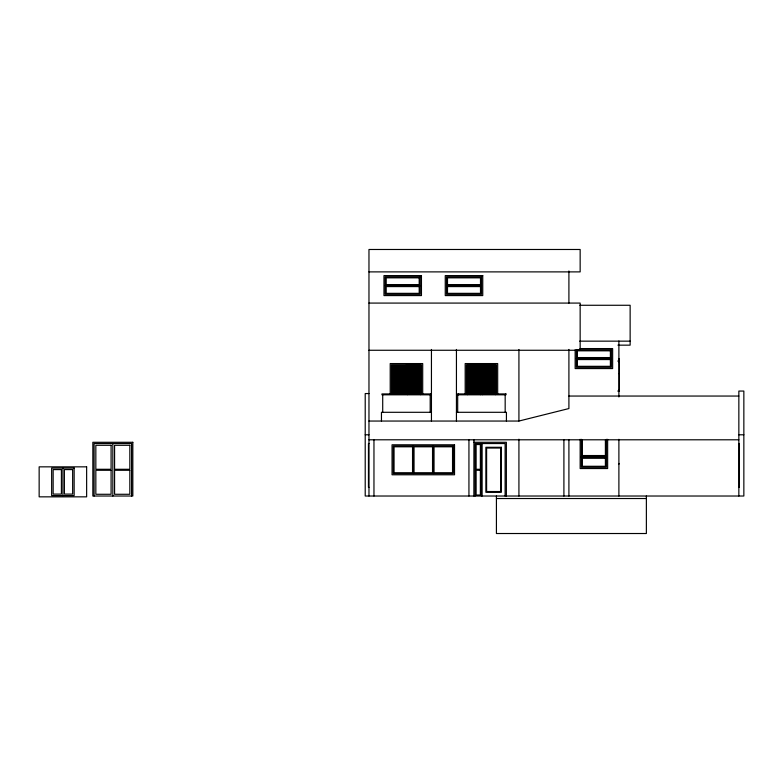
<?xml version="1.0" encoding="UTF-8"?>
<svg xmlns="http://www.w3.org/2000/svg" width="783" height="783" viewBox="0 0 783 783"><rect width="100%" height="100%" fill="white"/><g stroke="black" fill="none" stroke-linecap="round" stroke-linejoin="round"><path stroke-width="1.17" d="M368.969 421.048L518.923 421.048L568.908 408.55L568.908 349.433M368.969 271.887L580.154 271.887L580.154 249.483L368.969 249.483L368.969 496.021M385.207 285.589L420.197 285.589M446.506 285.589L481.496 285.589M368.969 303.08L580.154 303.08L580.154 350.265L368.969 350.265M579.88 305.272L630.139 305.272L630.139 345.156L617.934 345.156M579.714 341.153L630.139 341.153M579.988 348.572L612.639 348.572L612.639 368.568L575.153 368.568L575.153 349.747M576.405 358.565L611.386 358.565M618.893 358.565L619.392 358.565L619.392 391.06L617.767 391.06M618.893 359.818L619.392 359.818M617.767 361.071L619.392 361.071M618.893 362.314L619.392 362.314M407.454 365.113L420.451 365.113M467.431 365.113L480.429 365.113M482.426 365.113L495.424 365.113M407.454 365.994L420.451 365.994M467.431 365.994L480.429 365.994M392.459 366.513L405.457 366.513M482.426 366.689L495.424 366.689M407.454 366.865L420.451 366.865M467.431 366.865L480.429 366.865M392.459 367.217L405.457 367.217M482.426 367.57L495.424 367.57M407.454 367.658L420.451 367.658M467.431 367.658L480.429 367.658M392.459 368.088L405.457 368.088M482.426 368.362L495.424 368.362M407.454 368.45L420.451 368.45M467.431 368.45L480.429 368.45M392.459 368.969L405.457 368.969M482.426 369.145L495.424 369.145M407.454 369.233L420.451 369.233M467.431 369.233L480.429 369.233M392.459 369.762L405.457 369.762M407.454 370.026L420.451 370.026M467.431 370.026L480.429 370.026M482.426 369.938L495.424 369.938M392.459 370.545L405.457 370.545M407.454 370.721L420.451 370.721M467.431 370.721L480.429 370.721M482.426 370.721L495.424 370.721M392.459 371.338L405.457 371.338M407.454 371.426L420.451 371.426M467.431 371.426L480.429 371.426M482.426 371.426L495.424 371.426M392.459 372.121L405.457 372.121M482.426 372.121L495.424 372.121M407.454 372.307L420.451 372.307M467.431 372.307L480.429 372.307M392.459 372.825L405.457 372.825M482.426 373.002L495.424 373.002M407.454 373.178L420.451 373.178M467.431 373.178L480.429 373.178M618.893 373.56L619.392 373.56M392.459 373.706L405.457 373.706M482.426 373.882L495.424 373.882M407.454 373.971L420.451 373.971M467.431 373.971L480.429 373.971M392.459 374.577L405.457 374.577M407.454 374.754L420.451 374.754M467.431 374.754L480.429 374.754M482.426 374.666L495.424 374.666M392.459 375.37L405.457 375.37M407.454 375.546L420.451 375.546M467.431 375.546L480.429 375.546M482.426 375.458L495.424 375.458M392.459 376.065L405.457 376.065M407.454 376.339L420.451 376.339M467.431 376.339L480.429 376.339M482.426 376.251L495.424 376.251M392.459 376.858L405.457 376.858M407.454 377.034L420.451 377.034M467.431 377.034L480.429 377.034M482.426 377.034L495.424 377.034M392.459 377.651L405.457 377.651M407.454 377.739L420.451 377.739M467.431 377.739L480.429 377.739M482.426 377.739L495.424 377.739M392.459 378.434L405.457 378.434M407.454 378.434L420.451 378.434M467.431 378.434L480.429 378.434M482.426 378.434L495.424 378.434M392.459 379.138L405.457 379.138M407.454 379.315L420.451 379.315M467.431 379.315L480.429 379.315M482.426 379.315L495.424 379.315M392.459 380.009L405.457 380.009M407.454 380.186L420.451 380.186M467.431 380.186L480.429 380.186M482.426 380.186L495.424 380.186M392.459 380.89L405.457 380.89M407.454 380.978L420.451 380.978M467.431 380.978L480.429 380.978M482.426 380.978L495.424 380.978M392.459 381.683L405.457 381.683M407.454 381.771L420.451 381.771M467.431 381.771L480.429 381.771M482.426 381.771L495.424 381.771M392.459 382.466L405.457 382.466M407.454 382.554L420.451 382.554M467.431 382.554L480.429 382.554M482.426 382.554L495.424 382.554M392.459 383.259L405.457 383.259M407.454 383.347L420.451 383.347M467.431 383.347L480.429 383.347M482.426 383.347L495.424 383.347M392.459 384.042L405.457 384.042M407.454 384.042L420.451 384.042M467.431 384.042L480.429 384.042M482.426 384.042L495.424 384.042M392.459 384.747L405.457 384.747M407.454 384.747L420.451 384.747M467.431 384.747L480.429 384.747M482.426 384.747L495.424 384.747M392.459 385.451L405.457 385.451M407.454 385.627L420.451 385.627M467.431 385.627L480.429 385.627M482.426 385.627L495.424 385.627M392.459 386.322L405.457 386.322M407.454 386.499L420.451 386.499M467.431 386.499L480.429 386.499M482.426 386.499L495.424 386.499M392.459 387.203L405.457 387.203M407.454 387.291L420.451 387.291M467.431 387.291L480.429 387.291M482.426 387.291L495.424 387.291M392.459 387.986L405.457 387.986M407.454 388.074L420.451 388.074M467.431 388.074L480.429 388.074M482.426 388.074L495.424 388.074M392.459 388.779L405.457 388.779M407.454 388.867L420.451 388.867M467.431 388.867L480.429 388.867M482.426 388.867L495.424 388.867M392.459 389.572L405.457 389.572M407.454 389.66L420.451 389.66M467.431 389.66L480.429 389.66M482.426 389.66L495.424 389.66M618.893 389.807L619.392 389.807M392.459 390.355L405.457 390.355M407.454 390.355L420.451 390.355M467.431 390.355L480.429 390.355M482.426 390.355L495.424 390.355M392.459 391.06L405.457 391.06M407.454 391.06L420.451 391.06M467.431 391.06L480.429 391.06M482.426 391.06L495.424 391.06M392.459 391.754L405.457 391.754M407.454 391.931L420.451 391.931M467.431 391.931L480.429 391.931M482.426 391.931L495.424 391.931M392.459 392.459L405.457 392.459M407.454 392.812L420.451 392.812M467.431 392.812L480.429 392.812M482.426 392.812L495.424 392.812M392.459 393.34L405.457 393.34M368.969 393.555L365.211 393.555L365.211 496.021L743.85 496.021L743.85 391.06L738.849 391.06L738.849 496.021M407.454 393.604L420.451 393.604M467.431 393.604L480.429 393.604M482.426 393.604L495.424 393.604M568.908 396.051L738.849 396.051M431.443 412.298L381.458 412.298L381.458 421.048M456.44 412.298L506.425 412.298L506.425 421.048M365.211 434.79L368.969 434.79M738.849 434.79L743.85 434.79M368.969 439.792L738.849 439.792M473.872 442.287L506.366 442.287L506.366 496.021M368.969 443.54L368.46 443.54L368.46 487.28L368.969 487.28M738.849 443.54L739.348 443.54L739.348 487.28L738.849 487.28M581.397 456.538L606.394 456.538M581.397 457.292L606.394 457.292M618.893 463.536L619.392 463.536L618.893 464.035M496.422 498.526L646.376 498.526M646.376 496.021L646.376 533.517L496.422 533.517L496.422 496.021M618.893 341.006L618.893 396.952M618.893 439.302L618.893 496.021M607.637 439.312L607.637 468.537L580.154 468.537L580.154 439.312M606.394 439.322L606.394 467.285L581.397 467.285L581.397 439.322M605.396 440.017L605.396 455.54L582.395 455.54L582.395 440.017M568.908 270.977L568.908 303.08M568.908 439.792L568.908 496.021M563.907 439.792L563.907 496.021M518.923 349.492L518.923 421.048M518.923 439.185L518.923 496.021M505.172 394.808L505.172 412.298M505.113 496.021L505.113 443.54L475.124 443.54L475.124 496.021M497.675 394.094L497.675 363.566L465.18 363.566L465.18 394.094M496.422 394.113L496.422 364.819L466.433 364.819L466.433 394.113M495.424 394.661L495.424 365.818L482.426 365.818L482.426 394.661M482.122 443.54L482.122 496.021M481.428 364.819L481.428 394.113M481.369 443.54L481.369 496.021M480.429 394.661L480.429 365.818L467.431 365.818L467.431 394.661M473.93 439.792L473.872 496.021M468.939 439.792L468.939 496.021M458.437 393.927L458.437 394.808M457.683 394.808L457.683 412.298M456.44 349.453L456.44 421.048M433.293 446.036L433.293 473.529M431.443 349.453L431.443 421.048M430.2 394.808L430.2 412.298M422.703 394.094L422.703 363.566L390.208 363.566L390.208 394.094M421.45 394.113L421.45 364.819L391.461 364.819L391.461 394.113M420.451 394.661L420.451 365.818L407.454 365.818L407.454 394.661M413.297 446.036L413.297 473.529M406.455 364.819L406.455 394.113M382.711 394.808L382.711 412.298M373.961 439.792L373.961 496.021M131.583 496.021L131.583 443.54L94.097 443.54L94.097 496.021M112.84 443.54L112.84 496.021M62.894 468.097L62.894 495.59M421.45 275.596L383.964 275.596L383.964 295.582L421.45 295.582L421.45 275.596M482.749 275.596L445.253 275.596L445.253 295.582L482.749 295.582L482.749 275.596M420.197 276.839L385.207 276.839L385.207 294.339L420.197 294.339L420.197 276.839M481.496 276.839L446.506 276.839L446.506 294.339L481.496 294.339L481.496 276.839M419.199 277.838L386.205 277.838L386.205 284.591L419.199 284.591L419.199 277.838M480.498 277.838L447.504 277.838L447.504 284.591L480.498 284.591L480.498 277.838M419.199 286.588L386.205 286.588L386.205 293.341L419.199 293.341L419.199 286.588M480.498 286.588L447.504 286.588L447.504 293.341L480.498 293.341L480.498 286.588M611.386 349.815L576.405 349.815L576.405 367.315L611.386 367.315L611.386 349.815M610.388 350.823L577.404 350.823L577.404 357.567L610.388 357.567L610.388 350.823M610.388 359.563L577.404 359.563L577.404 366.317L610.388 366.317L610.388 359.563M405.457 365.818L392.459 365.818L392.459 394.211L405.457 394.211L405.457 365.818M430.944 393.927L381.957 393.927L381.957 394.808L430.944 394.808L430.944 393.927M505.926 393.927L456.939 393.927L456.939 394.808L505.926 394.808L505.926 393.927M132.826 442.287L92.844 442.287L92.844 496.021L132.826 496.021L132.826 442.287M480.37 444.538L476.123 444.538L476.123 469.281L480.37 469.281L480.37 444.538M454.531 444.793L392.048 444.793L392.048 474.782L454.531 474.782L454.531 444.793M111.088 445.292L95.839 445.292L95.839 469.281L111.088 469.281L111.088 445.292M129.831 445.292L114.582 445.292L114.582 469.281L129.831 469.281L129.831 445.292M453.279 446.036L393.301 446.036L393.301 473.529L453.279 473.529L453.279 446.036M412.543 446.79L394.055 446.79L394.055 472.785L412.543 472.785L412.543 446.79M432.539 446.79L414.041 446.79L414.041 472.785L432.539 472.785L432.539 446.79M452.535 446.79L434.036 446.79L434.036 472.785L452.535 472.785L452.535 446.79M501.365 447.289L485.871 447.289L485.871 492.272L501.365 492.272L501.365 447.289M500.611 448.042L486.615 448.042L486.615 491.528L500.611 491.528L500.611 448.042M605.396 458.29L582.395 458.29L582.395 466.286L605.396 466.286L605.396 458.29M86.639 466.844L39.15 466.844L39.15 496.843L86.639 496.843L86.639 466.844M74.14 468.097L51.649 468.097L51.649 495.59L74.14 495.59L74.14 468.097M61.397 469.594L53.146 469.594L53.146 494.093L61.397 494.093L61.397 469.594M72.643 469.594L64.392 469.594L64.392 494.093L72.643 494.093L72.643 469.594M111.088 470.28L95.839 470.28L95.839 494.279L111.088 494.279L111.088 470.28M129.831 470.28L114.582 470.28L114.582 494.279L129.831 494.279L129.831 470.28M480.37 470.28L476.123 470.28L476.123 495.022L480.37 495.022L480.37 470.28"/></g></svg>
